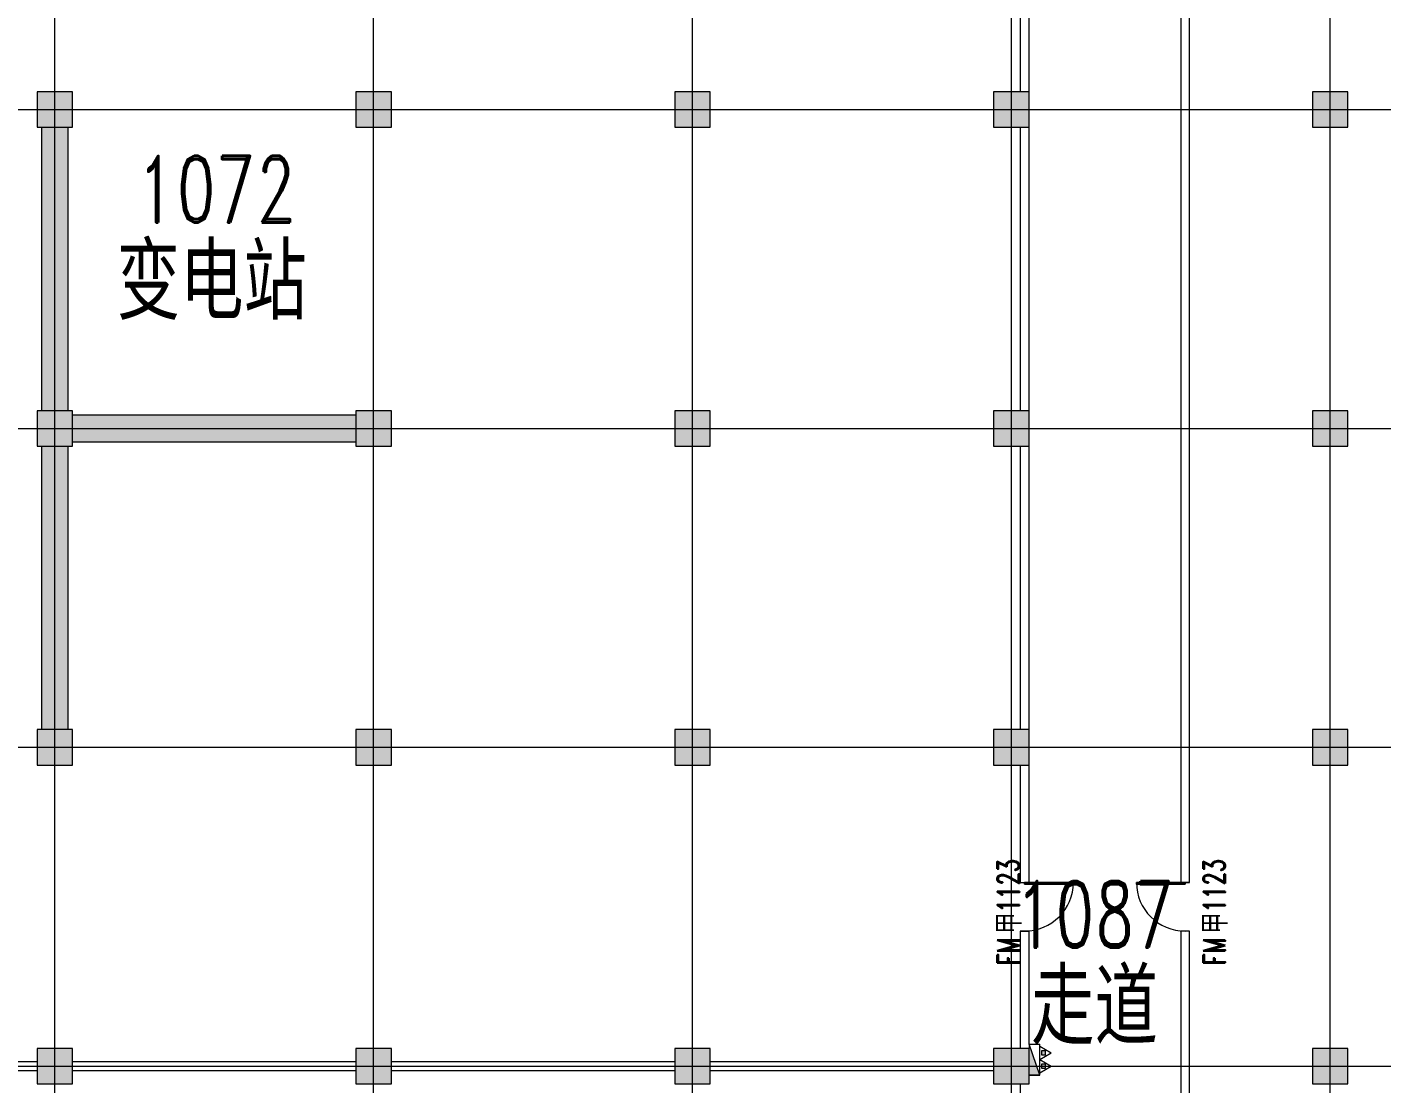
# Model space of a CAD drawing. Header units: millimetres. Extents: x -76632 to 443185, y -33181 to 192400.
# Drawn here: x 42575 to 73168, y 64400 to 88261 of the extents above; entities that cross this region are included whole.
import ezdxf

# ---------------------------------------------------------------- set-up
doc = ezdxf.new("R2010")
doc.units = ezdxf.units.MM
doc.linetypes.add('轴网线', pattern=[22.04, 18.38, -1.83, 0, -1.83])
doc.layers.get('0').update_dxf_attribs({"color": 8})
doc.layers.get('Defpoints').update_dxf_attribs({"color": 8})
for name, color, linetype, lineweight in [('A-ANNO-DIMS', 8, 'Continuous', 9), ('A-AREA-IDEN', 8, 'Continuous', 9), ('A-DETL-GENF', 8, 'Continuous', 18), ('A-DOOR', 8, 'Continuous', 5), ('A-DOOR-IDEN', 8, 'Continuous', 9), ('A-DOOR-OPNG', 8, 'Continuous', 5), ('A-WALL', 8, 'Continuous', 5), ('A-WALL-PATT', 8, 'Continuous', 9), ('M-EQPM', 8, 'Continuous', 5), ('S-COLS', 8, 'Continuous', 5), ('S-GRID', 8, 'Continuous', 9)]:
    doc.layers.add(name, color=color, linetype=linetype, lineweight=lineweight)
doc.styles.add('RomanD', font='romand__.ttf', dxfattribs={"width": 0.7, "height": 1500})
doc.styles.add('RomanD_1', font='romand__.ttf', dxfattribs={"width": 0.7, "height": 500})
doc.styles.add('RomanD_6', font='romand__.ttf', dxfattribs={"width": 0.65, "height": 350})
doc.styles.add('仿宋_2', font='simfang.ttf', dxfattribs={"width": 0.7, "height": 1500})
doc.styles.add('微软雅黑', font='Microsoft YaHei.ttf', dxfattribs={"width": 0.7, "height": 500})
doc.dimstyles.new('0_5', dxfattribs={"dimscale": 304.8, "dimtxt": 351.251157, "dimasz": 0, "dimexe": 0.82021, "dimexo": 0.0625, "dimgap": 0, "dimtad": 1, "dimdec": 0, "dimzin": 0, "dimdsep": 46, "dimtxsty": 'RomanD_6', "dimblk1": 'NONE', "dimblk2": 'NONE', "dimsah": 1, "dimcen": 0.09, "dimazin": 0, "dimtfac": 1, "dimtdec": 4, "dimtix": 1, "dimtmove": 0, "dimatfit": 3, "dimfxl": 0.82021, "dimfxlon": 1, "dimtvp": 1, "dimtolj": 1, "dimtzin": 0, "dimlwd": 18, "dimlwe": 18, "dimarcsym": 2})
doc.dimstyles.new('0_7mm', dxfattribs={"dimscale": 304.8, "dimtxt": 351.251157, "dimasz": 0.82021, "dimexe": 1.64042, "dimexo": 0.0625, "dimgap": 0, "dimtad": 1, "dimdec": 0, "dimzin": 0, "dimdsep": 46, "dimtxsty": 'RomanD_6', "dimblk1": 'OBLIQUE', "dimblk2": 'OBLIQUE', "dimsah": 1, "dimcen": 0.09, "dimazin": 0, "dimtfac": 1, "dimtdec": 4, "dimtix": 1, "dimtmove": 0, "dimatfit": 3, "dimfxl": 1.64042, "dimfxlon": 1, "dimtvp": 1, "dimtolj": 1, "dimtzin": 0, "dimlwd": 18, "dimlwe": 18, "dimarcsym": 2})

# ---------------------------------------------------------------- blocks, each defined once
blk = doc.blocks.new('X-ST-F3-01-C-001_HLP2_rvt-1-LAY-1F-1_500-A')
at = {"layer": 'S-COLS', "true_color": 0x808080}
for points in [[(42900, 86000), (43600, 86000), (43600, 86800), (42800, 86800), (42800, 86000)], [(50800, 86000), (50800, 86800), (50000, 86800), (50000, 86000)], [(58000, 86000), (58000, 86800), (57200, 86800), (57200, 86000)], [(65200, 86000), (65200, 86800), (64400, 86800), (64400, 86000), (65104, 86000)], [(71600, 86000), (72400, 86000), (72400, 86800), (71600, 86800)], [(43600, 78800), (43600, 79600), (42800, 79600), (42800, 78800), (43500, 78800)], [(50800, 78800), (50800, 79600), (50000, 79600), (50000, 78800)], [(58000, 78800), (58000, 79600), (57200, 79600), (57200, 78800)], [(65000, 78800), (65200, 78800), (65200, 79600), (64400, 79600), (64400, 78800)], [(72400, 78800), (72400, 79600), (71600, 79600), (71600, 78800), (72225, 78800)], [(42800, 71600), (43600, 71600), (43600, 72400), (42800, 72400), (42800, 72000)], [(50000, 71600), (50800, 71600), (50800, 72400), (50000, 72400), (50000, 72000)], [(58000, 71600), (58000, 72400), (57200, 72400), (57200, 71600)], [(65016, 71600), (65200, 71600), (65200, 72400), (64400, 72400), (64400, 71600), (65000, 71600)], [(72225, 71600), (72400, 71600), (72400, 72400), (71600, 72400), (71600, 71600)], [(43600, 64400), (43600, 65200), (42800, 65200), (42800, 64400)], [(50000, 64400), (50800, 64400), (50800, 65200), (50000, 65200), (50000, 64700)], [(57200, 64400), (58000, 64400), (58000, 65200), (57200, 65200), (57200, 64700)], [(65015, 64400), (65200, 64400), (65200, 65200), (64400, 65200), (64400, 64400), (65000, 64400)], [(71600, 64400), (72400, 64400), (72400, 65200), (71600, 65200), (71600, 64923)]]:
    blk.add_hatch(color=8, dxfattribs=at).paths.add_polyline_path(points, flags=0)
at = {"layer": 'S-COLS', "color": 7, "lineweight": 9}
for p, q in [((43600, 86800), (42800, 86800)), ((42800, 86800), (42800, 86000)), ((43600, 86000), (43600, 86800)), ((50800, 86800), (50000, 86800)), ((50000, 86800), (50000, 86000)), ((50800, 86000), (50800, 86800)), ((58000, 86800), (57200, 86800)), ((57200, 86800), (57200, 86000)), ((58000, 86000), (58000, 86800)), ((65200, 86800), (64400, 86800)), ((64400, 86800), (64400, 86000)), ((65200, 86000), (65200, 86800)), ((72400, 86800), (71600, 86800)), ((71600, 86800), (71600, 86000)), ((72400, 86000), (72400, 86800)), ((42800, 86000), (43600, 86000)), ((50000, 86000), (50800, 86000)), ((57200, 86000), (58000, 86000)), ((64400, 86000), (65200, 86000)), ((71600, 86000), (72400, 86000)), ((43600, 79600), (42800, 79600)), ((42800, 79600), (42800, 78800)), ((43600, 78800), (43600, 79600)), ((50800, 79600), (50000, 79600)), ((50000, 79600), (50000, 78800)), ((50800, 78800), (50800, 79600)), ((58000, 79600), (57200, 79600)), ((57200, 79600), (57200, 78800)), ((58000, 78800), (58000, 79600)), ((65200, 79600), (64400, 79600)), ((64400, 79600), (64400, 78800)), ((65200, 78800), (65200, 79600)), ((72400, 79600), (71600, 79600)), ((71600, 79600), (71600, 78800)), ((72400, 78800), (72400, 79600)), ((42800, 78800), (43600, 78800)), ((50000, 78800), (50800, 78800)), ((57200, 78800), (58000, 78800)), ((64400, 78800), (65200, 78800)), ((71600, 78800), (72400, 78800)), ((43600, 72400), (42800, 72400)), ((42800, 72400), (42800, 71600)), ((43600, 71600), (43600, 72400)), ((50800, 72400), (50000, 72400)), ((50000, 72400), (50000, 71600)), ((50800, 71600), (50800, 72400)), ((58000, 72400), (57200, 72400)), ((57200, 72400), (57200, 71600)), ((58000, 71600), (58000, 72400)), ((65200, 72400), (64400, 72400)), ((64400, 72400), (64400, 71600)), ((65200, 71600), (65200, 72400)), ((72400, 72400), (71600, 72400)), ((71600, 72400), (71600, 71600)), ((72400, 71600), (72400, 72400)), ((42800, 71600), (43600, 71600)), ((50000, 71600), (50800, 71600)), ((57200, 71600), (58000, 71600)), ((64400, 71600), (65200, 71600)), ((71600, 71600), (72400, 71600)), ((43600, 65200), (42800, 65200)), ((42800, 65200), (42800, 64400)), ((43600, 64400), (43600, 65200)), ((50800, 65200), (50000, 65200)), ((50000, 65200), (50000, 64400)), ((50800, 64400), (50800, 65200)), ((58000, 65200), (57200, 65200)), ((57200, 65200), (57200, 64400)), ((58000, 64400), (58000, 65200)), ((65200, 65200), (64400, 65200)), ((64400, 65200), (64400, 64400)), ((65200, 64400), (65200, 65200)), ((72400, 65200), (71600, 65200)), ((71600, 65200), (71600, 64400)), ((72400, 64400), (72400, 65200)), ((42800, 64400), (43600, 64400)), ((50000, 64400), (50800, 64400)), ((57200, 64400), (58000, 64400)), ((64400, 64400), (65200, 64400)), ((71600, 64400), (72400, 64400))]:
    blk.add_line(p, q, dxfattribs=at)
blk = doc.blocks.new('单扇平开防火门_带观察窗 - FM甲1123-4703358-LAY-1F-1_500-A')
at = {"layer": 'A-DOOR'}
for p, q in [((550, 1100), (510, 1100)), ((510, 1100), (510, 0)), ((510, 1100), (550, 1100)), ((510, 900), (510, 1100)), ((550, 0), (550, 1100)), ((550, 1100), (550, 900)), ((510, 700), (510, 900)), ((510, 0), (510, 700)), ((550, 900), (550, 700)), ((550, 700), (550, 0)), ((510, 0), (550, 0)), ((550, 0), (510, 0))]:
    blk.add_line(p, q, dxfattribs=at)
blk.add_arc((550, 0), 1100, 90, 180, dxfattribs=at)
at = {"layer": 'A-DOOR-OPNG'}
for p, q in [((-550, -100), (-550, 100)), ((550, -99), (550, 100))]:
    blk.add_line(p, q, dxfattribs=at)
blk = doc.blocks.new('单扇平开防火门_带观察窗 - FM甲1123-4703356-LAY-1F-1_500-A')
at = {"layer": 'A-DOOR'}
for p, q in [((510, -1100), (510, 0)), ((550, 0), (510, 0)), ((510, 0), (510, -700)), ((550, -700), (550, 0)), ((510, 0), (550, 0)), ((550, 0), (550, -1100)), ((510, -700), (510, -900)), ((510, -900), (510, -1100)), ((550, -900), (550, -700)), ((550, -1100), (550, -900)), ((550, -1100), (510, -1100)), ((510, -1100), (550, -1100))]:
    blk.add_line(p, q, dxfattribs=at)
blk.add_arc((550, 0), 1100, 180, 270, dxfattribs=at)
at = {"layer": 'A-DOOR-OPNG'}
for p, q in [((-550, 100), (-550, -100)), ((550, 99), (550, -100))]:
    blk.add_line(p, q, dxfattribs=at)
blk = doc.blocks.new('室内消火栓箱_带灭火器__左右式_ - SG24D65-P-V94-LAY-1F-1_500-A')
at = {"layer": 'A-DETL-GENF', "lineweight": 5}
blk.add_hatch(color=256, dxfattribs=at).paths.add_polyline_path([(350, 0), (-350, 0), (-350, -240), (250, -34)], flags=0)
h = blk.add_hatch(color=256, dxfattribs=at)
h.paths.add_polyline_path([(195, -370), (195, -280), (105, -280), (105, -370)], flags=0)
h.paths.add_polyline_path([(-105, -370), (-105, -280), (-195, -280), (-195, -370)], flags=0)
for p, q in [((-350, -240), (350, 0)), ((-350, -240), (-350, 0)), ((-350, 0), (-350, -240)), ((-350, -240), (350, 0)), ((350, 0), (250, 0)), ((350, 0), (250, 0)), ((-350, -240), (350, -240)), ((-300, -240), (-150, -500)), ((-105, -280), (-195, -280)), ((-195, -280), (-195, -370)), ((0, -240), (-150, -500)), ((-105, -370), (-105, -280)), ((0, -240), (150, -500)), ((195, -280), (105, -280)), ((105, -280), (105, -370)), ((300, -240), (150, -500)), ((195, -370), (195, -280)), ((-195, -370), (-105, -370)), ((105, -370), (195, -370))]:
    blk.add_line(p, q, dxfattribs=at)
at = {"layer": 'M-EQPM'}
blk.add_line((350, 0), (350, -240), dxfattribs=at)
blk = doc.blocks.new('*D1431')
at = {"layer": 'A-ANNO-DIMS', "color": 0, "lineweight": 18, "transparency": 16777216}
for p, q in [((19261, 131300), (19742, 131300)), ((19492, 130200), (19492, 131300)), ((19261, 130200), (19742, 130200)), ((259200, 4470), (259200, 4951)), ((264000, 4470), (264000, 4951)), ((259200, 4701), (264000, 4701))]:
    blk.add_line(p, q, dxfattribs=at)
at = {"layer": 'Defpoints', "color": 0, "transparency": 16777216}
for p in [(19242, 131300), (19492, 131300), (19242, 130200), (264000, 4701), (259200, 4451), (264000, 4451)]:
    blk.add_point(p, dxfattribs=at)
at = {"layer": 'A-ANNO-DIMS', "color": 0, "lineweight": 18, "transparency": 16777216, "insert": (19317, 130750), "char_height": 350, "width": 972.7, "attachment_point": 5, "rotation": 90, "style": 'RomanD_6'}
blk.add_mtext('\\A1;1100', dxfattribs=at)
at = {"layer": 'A-ANNO-DIMS', "color": 0, "lineweight": 18, "transparency": 16777216, "insert": (261600, 4876), "char_height": 350, "width": 972.7, "attachment_point": 5, "style": 'RomanD_6'}
blk.add_mtext('\\A1;4800', dxfattribs=at)
blk = doc.blocks.new('_None')
blk = doc.blocks.new('*D1432')
at = {"layer": 'A-ANNO-DIMS', "color": 0, "lineweight": 18, "transparency": 16777216}
for p, q in [((19261, 133750), (19742, 133750)), ((19492, 131300), (19492, 133750)), ((19261, 131300), (19742, 131300)), ((260638, 2650), (261119, 2650)), ((260869, 1700), (260869, 2650)), ((261100, 1700), (260619, 1700))]:
    blk.add_line(p, q, dxfattribs=at)
at = {"layer": 'Defpoints', "color": 0, "transparency": 16777216}
for p in [(19242, 133750), (19492, 133750), (19242, 131300), (260619, 2650), (260869, 2650), (261119, 1700)]:
    blk.add_point(p, dxfattribs=at)
at = {"layer": 'A-ANNO-DIMS', "color": 0, "lineweight": 18, "transparency": 16777216, "char_height": 350, "attachment_point": 5, "rotation": 90, "style": 'RomanD_6'}
for s, insert, width in [('\\A1;2450', (19317, 132525), 972.7), ('\\A1;950', (260694, 2175), 729.52)]:
    blk.add_mtext(s, dxfattribs=dict(at, insert=insert, width=width))
blk = doc.blocks.new('_Oblique')
at = {"color": 0, "linetype": 'ByBlock', "lineweight": -2}
blk.add_line((-0.5, -0.5), (0.5, 0.5), dxfattribs=at)
blk = doc.blocks.new('*D1435')
at = {"layer": 'A-ANNO-DIMS', "color": 0, "lineweight": 18, "transparency": 16777216}
for p, q in [((36400, 122962), (36400, 123443)), ((37400, 122962), (37400, 123443)), ((36400, 123193), (37400, 123193)), ((142908, 4300), (141928, 4300)), ((142428, 4300), (142428, -550)), ((142908, -550), (141928, -550))]:
    blk.add_line(p, q, dxfattribs=at)
at = {"layer": 'Defpoints', "color": 0, "transparency": 16777216}
for p in [(37400, 123193), (36400, 122943), (37400, 122943), (142928, 4300), (142428, -550), (142928, -550)]:
    blk.add_point(p, dxfattribs=at)
at = {"layer": 'A-ANNO-DIMS', "color": 0, "lineweight": 18, "transparency": 16777216, "xscale": 250, "yscale": 250, "zscale": 250}
for p, rotation in [((142428, 4300), 90), ((142428, -550), 270)]:
    blk.add_blockref('_Oblique', p, dxfattribs=dict(at, rotation=rotation))
at = {"layer": 'A-ANNO-DIMS', "color": 0, "lineweight": 18, "transparency": 16777216, "insert": (36900, 123368), "char_height": 350, "width": 972.7, "attachment_point": 5, "style": 'RomanD_6'}
blk.add_mtext('\\A1;1000', dxfattribs=at)
at = {"layer": 'A-ANNO-DIMS', "color": 0, "lineweight": 18, "transparency": 16777216, "insert": (142253, 1875), "char_height": 350, "width": 972.7, "attachment_point": 5, "rotation": 90, "style": 'RomanD_6'}
blk.add_mtext('\\A1;4850', dxfattribs=at)

msp = doc.modelspace()

# ---------------------------------------------------------------- hatches: boundary and pattern name
at = {"layer": 'A-WALL-PATT', "lineweight": 5, "transparency": 33554687}
h = msp.add_hatch(color=256, dxfattribs=at)
h.paths.add_polyline_path([(42934.8, 72400), (43500, 72400), (43500, 78800), (42900, 78800), (42900, 72400)], flags=0)
h.paths.add_polyline_path([(43444, 79600), (43500, 79600), (43500, 86000), (42900, 86000), (42900, 79600)], flags=0)
msp.add_hatch(color=256, dxfattribs=at).paths.add_polyline_path([(43600, 78900), (50000, 78900), (50000, 79500), (43600, 79500), (43600, 79198.6)], flags=0)

# ---------------------------------------------------------------- linework, layer by layer
at = {"layer": 'A-WALL', "lineweight": 9, "transparency": 33554687}
for p, q in [((68625, 97400), (68625, 68950)), ((68825, 68950), (68825, 97400)), ((65000, 93200), (65000, 86800)), ((65200, 86800), (65200, 93200)), ((42900, 86000), (42900, 79600)), ((43500, 79600), (43500, 86000)), ((65000, 86000), (65000, 79600)), ((65200, 79600), (65200, 86000)), ((50000, 79500), (43600, 79500)), ((42900, 78800), (42900, 72400)), ((43500, 72400), (43500, 78800)), ((43600, 78900), (50000, 78900)), ((65000, 78800), (65000, 72400)), ((65200, 72400), (65200, 78800)), ((65000, 71600), (65000, 68950)), ((65200, 68950), (65200, 71600)), ((65000, 68950), (65200, 68950)), ((68625, 68950), (68825, 68950)), ((65200, 67850), (65000, 67850)), ((65000, 67850), (65000, 65200)), ((65200, 65300), (65200, 67850)), ((68825, 67850), (68625, 67850)), ((68625, 67850), (68625, 51025)), ((68825, 51025), (68825, 67850)), ((42800, 64900), (36400, 64900)), ((50000, 64900), (43600, 64900)), ((57200, 64900), (50800, 64900)), ((64400, 64900), (58000, 64900)), ((36400, 64700), (42800, 64700)), ((43600, 64700), (50000, 64700)), ((50800, 64700), (57200, 64700)), ((58000, 64700), (64400, 64700)), ((65000, 64400), (65000, 60700))]:
    msp.add_line(p, q, dxfattribs=at)
at = {"layer": 'S-GRID', "linetype": '轴网线', "transparency": 33554687}
for p, q in [((43200, -17706.2), (43200, 174400)), ((50400, -17706.2), (50400, 174400)), ((57600, -17706.2), (57600, 174400)), ((64800, -17706.2), (64800, 174400)), ((72000, -17706.2), (72000, 174400)), ((-16000, 86400), (308800, 86400)), ((-16000, 79200), (308800, 79200)), ((-16000, 72000), (308800, 72000)), ((-16000, 64800), (308800, 64800))]:
    msp.add_line(p, q, dxfattribs=at)

# ---------------------------------------------------------------- block references
at = {"lineweight": 5, "transparency": 33554687}
msp.add_blockref('X-ST-F3-01-C-001_HLP2_rvt-1-LAY-1F-1_500-A', (0, 0), dxfattribs=at)
at = {"layer": 'A-DOOR', "transparency": 33554687, "rotation": 90}
for name, p in [('单扇平开防火门_带观察窗 - FM甲1123-4703356-LAY-1F-1_500-A', (65100, 68400)), ('单扇平开防火门_带观察窗 - FM甲1123-4703358-LAY-1F-1_500-A', (68725, 68400))]:
    msp.add_blockref(name, p, dxfattribs=at)
at = {"layer": 'M-EQPM', "transparency": 33554687, "rotation": 90}
msp.add_blockref('室内消火栓箱_带灭火器__左右式_ - SG24D65-P-V94-LAY-1F-1_500-A', (65200, 64950), dxfattribs=at)

# ---------------------------------------------------------------- texts
at = {"layer": 'A-AREA-IDEN', "transparency": 33554687, "char_height": 1500, "attachment_point": 1}
for s, insert, width, style in [('1072', (45043.1, 85352.6), 4826.159, 'RomanD'), ('变电站', (44596.3, 83318.5), 5892.403, '仿宋_2'), ('1087', (64882.9, 68978.6), 4826.159, 'RomanD'), ('走道', (65246.4, 66944.5), 3928.269, '仿宋_2')]:
    msp.add_mtext(s, dxfattribs=dict(at, insert=insert, width=width, style=style))
at = {"layer": 'A-DOOR-IDEN', "transparency": 33554687, "char_height": 500, "attachment_point": 1, "rotation": 90}
for s, insert, width, style in [('1123', (64481.8, 68279), 1683.544, 'RomanD_1'), ('1123', (69131.8, 68279), 1683.544, 'RomanD_1'), ('\\f微软雅黑|b0|i0|c134|p34|;\\W.7;甲', (64481.8, 67792.8), 589.24, '微软雅黑'), ('\\f微软雅黑|b0|i0|c134|p34|;\\W.7;甲', (69131.8, 67792.8), 589.24, '微软雅黑'), ('FM', (64481.8, 67075.1), 869.831, 'RomanD_1'), ('FM', (69131.8, 67075.1), 869.831, 'RomanD_1')]:
    msp.add_mtext(s, dxfattribs=dict(at, insert=insert, width=width, style=style))

# ---------------------------------------------------------------- dimensions: what is measured, and where the dimension line sits
at = {"layer": 'A-ANNO-DIMS', "lineweight": 18, "transparency": 33554687}
for base, p1, p2, dimstyle, override, picture, middle in [((19492.1, 133750), (19242.1, 131300), (19242.1, 133750), '0_5', {"dimpost": '<>', "dimfxl": 2450}, '*D1432', (19317.1, 132525)), ((19492.1, 131300), (19242.1, 130200), (19242.1, 131300), '0_5', {"dimpost": '<>', "dimfxl": 1100}, '*D1431', (19317.1, 130750)), ((142427.5, -550), (142927.5, 4300), (142927.5, -550), '0_7mm', {"dimpost": '<>', "dimfxl": 4850}, '*D1435', (142252.5, 1875))]:
    dim = msp.add_linear_dim(base=base, p1=p1, p2=p2, angle=90, dimstyle=dimstyle, override=override, dxfattribs=at)
    dim.commit()
    dim.dimension.update_dxf_attribs({"geometry": picture, "text_midpoint": middle})

doc.saveas('drawing.dxf')
